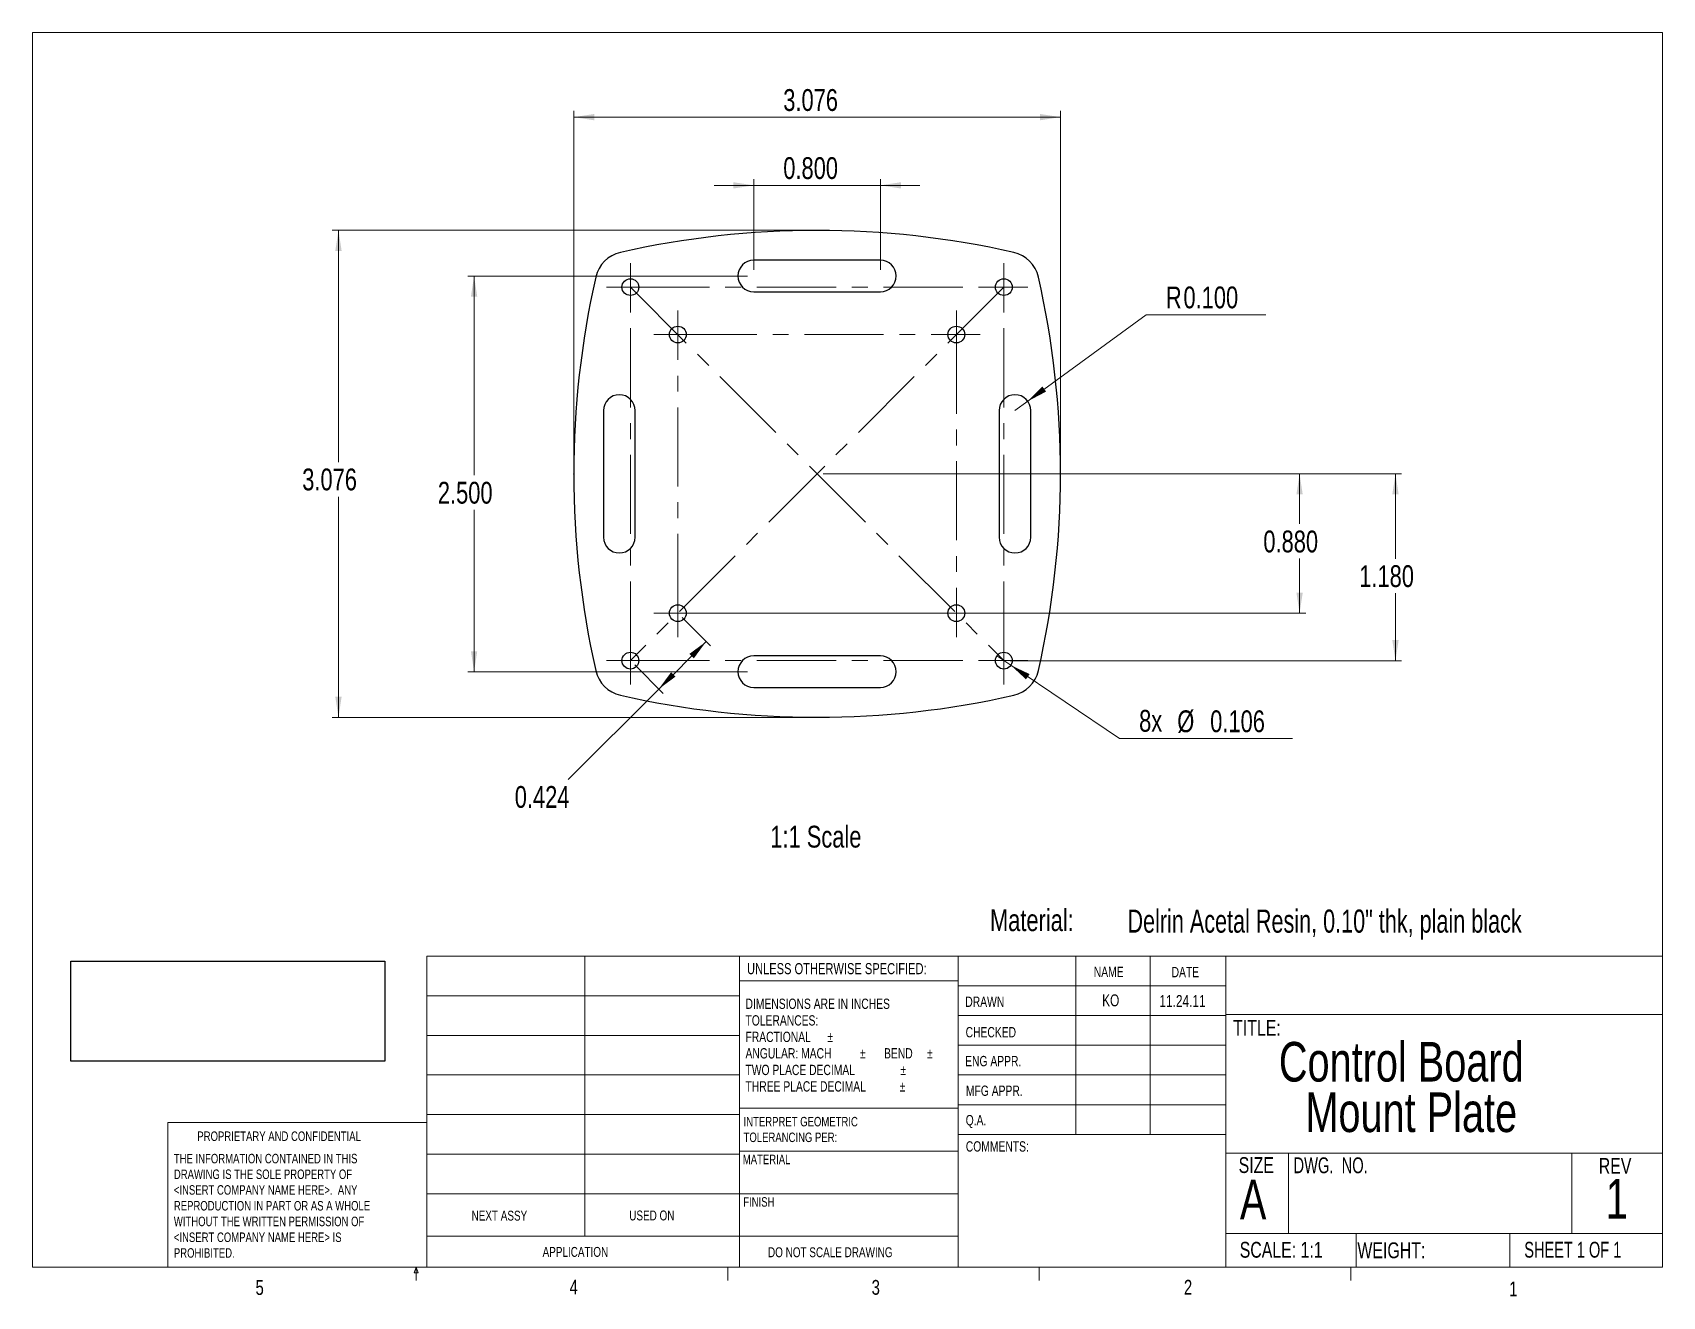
# Model space of a CAD drawing. Header units: inches. Extents: x 0.3 to 10.6, y 0.2 to 8.2.
import ezdxf

# ---------------------------------------------------------------- set-up
doc = ezdxf.new("R2010")
doc.units = ezdxf.units.IN
doc.header["$MEASUREMENT"] = 0
doc.header["$PDSIZE"] = -1
doc.linetypes.add('CENTERX2', pattern=[0.8, 0.5, -0.1, 0.1, -0.1])
doc.styles.add('SLDTEXTSTYLE0', font='TXT', dxfattribs={"width": 0.75})
doc.styles.add('SLDTEXTSTYLE1', font='TXT', dxfattribs={"width": 0.7})
doc.styles.add('SLDTEXTSTYLE2', font='TXT', dxfattribs={"width": 0.6875})
doc.styles.add('SLDTEXTSTYLE3', font='TXT', dxfattribs={"width": 0.694444})
doc.dimstyles.new('SLDDIMSTYLE0', dxfattribs={"dimtxt": 0.137795, "dimasz": 0.13, "dimexe": 0, "dimexo": 0.0625, "dimgap": 0.034449, "dimtad": 0, "dimtih": 1, "dimtoh": 1, "dimdec": 3, "dimrnd": 1e-09, "dimzin": 12, "dimdsep": 46, "dimtxsty": 'SLDTEXTSTYLE0', "dimsah": 1, "dimcen": 0.09, "dimadec": 0, "dimazin": 0, "dimtfac": 1, "dimtdec": 3, "dimtofl": 0, "dimtmove": 0, "dimatfit": 3, "dimfxl": 1, "dimtolj": 1, "dimtzin": 12, "dimarcsym": 0})
doc.dimstyles.new('SLDDIMSTYLE1', dxfattribs={"dimtxt": 0.137795, "dimasz": 0.13, "dimexe": 0, "dimexo": 0.0625, "dimgap": 0.034449, "dimtad": 0, "dimtih": 1, "dimtoh": 1, "dimdec": 3, "dimrnd": 1e-09, "dimzin": 4, "dimdsep": 46, "dimtxsty": 'SLDTEXTSTYLE0', "dimsah": 1, "dimcen": 0.09, "dimadec": 0, "dimazin": 0, "dimtfac": 1, "dimtdec": 3, "dimtofl": 0, "dimtmove": 0, "dimatfit": 3, "dimfxl": 1, "dimtolj": 1, "dimtzin": 12, "dimarcsym": 0})
doc.dimstyles.new('SLDDIMSTYLE2', dxfattribs={"dimtxt": 0.137795, "dimasz": 0.13, "dimexe": 0, "dimexo": 0.0625, "dimgap": 0.034449, "dimtad": 0, "dimtih": 1, "dimtoh": 1, "dimdec": 3, "dimrnd": 1e-09, "dimzin": 4, "dimdsep": 46, "dimtxsty": 'SLDTEXTSTYLE0', "dimsah": 1, "dimcen": 0.09, "dimadec": 0, "dimazin": 0, "dimtfac": 1, "dimtdec": 3, "dimtofl": 0, "dimtmove": 0, "dimatfit": 3, "dimfxl": 1, "dimtolj": 1, "dimtzin": 12, "dimarcsym": 0})
doc.dimstyles.new('SLDDIMSTYLE3', dxfattribs={"dimtxt": 0.137795, "dimasz": 0.13, "dimexe": 0, "dimexo": 0.0625, "dimgap": 0.034449, "dimtad": 0, "dimtih": 1, "dimtoh": 1, "dimdec": 3, "dimrnd": 1e-09, "dimzin": 4, "dimdsep": 46, "dimtxsty": 'SLDTEXTSTYLE0', "dimsah": 1, "dimcen": 0.09, "dimadec": 0, "dimazin": 0, "dimtfac": 1, "dimtdec": 3, "dimtofl": 0, "dimtmove": 0, "dimatfit": 3, "dimfxl": 1, "dimtolj": 1, "dimtzin": 12, "dimarcsym": 0})
doc.dimstyles.new('SLDDIMSTYLE4', dxfattribs={"dimtxt": 0.137795, "dimasz": 0.13, "dimexe": 0, "dimexo": 0.0625, "dimgap": 0.034449, "dimtad": 0, "dimtih": 1, "dimtoh": 1, "dimdec": 3, "dimrnd": 1e-09, "dimzin": 12, "dimdsep": 46, "dimtxsty": 'SLDTEXTSTYLE0', "dimsah": 1, "dimcen": 0.09, "dimadec": 0, "dimazin": 0, "dimtfac": 1, "dimtdec": 3, "dimtmove": 0, "dimatfit": 3, "dimfxl": 1, "dimtolj": 1, "dimtzin": 12, "dimarcsym": 0})
picture_1 = doc.add_image_def('image1.bmp', size_in_pixel=(311, 99))

# ---------------------------------------------------------------- blocks, each defined once
blk = doc.blocks.new('SW_NOTE_0')
at = {"color": 0, "linetype": 'Continuous', "lineweight": 0, "attachment_point": 1}
for s, insert, char_height, style in [('Material: ', (0, 0.178), 0.1378, 'SLDTEXTSTYLE0'), (' Delrin Acetal Resin, 0.10" thk, plain black ', (0.831, 0.176), 0.14583, 'SLDTEXTSTYLE1')]:
    blk.add_mtext(s, dxfattribs=dict(at, insert=insert, char_height=char_height, style=style))
blk = doc.blocks.new('SW_NOTE_1')
at = {"color": 0, "linetype": 'Continuous', "lineweight": 0, "char_height": 0.25, "attachment_point": 1, "style": 'SLDTEXTSTYLE0'}
for s, insert in [('Control Board', (0, 0.322)), (' Mount Plate', (0.098, 0.003))]:
    blk.add_mtext(s, dxfattribs=dict(at, insert=insert))
blk = doc.blocks.new('SW_NOTE_2')
at = {"color": 0, "linetype": 'Continuous', "lineweight": 0, "char_height": 0.06, "attachment_point": 1, "style": 'SLDTEXTSTYLE0'}
for s, insert in [('INTERPRET GEOMETRIC', (0, 0.077)), ('TOLERANCING PER:', (0, -0.022))]:
    blk.add_mtext(s, dxfattribs=dict(at, insert=insert))
blk = doc.blocks.new('SW_NOTE_3')
at = {"color": 0, "linetype": 'Continuous', "lineweight": 0, "char_height": 0.065, "attachment_point": 1, "style": 'SLDTEXTSTYLE0'}
for s, insert in [('DIMENSIONS ARE IN INCHES', (0, 0.084)), ('TOLERANCES:', (0, -0.021)), ('FRACTIONAL', (0, -0.125)), ('%%p', (0.518, -0.125)), ('ANGULAR: MACH', (0, -0.229)), ('%%p', (0.723, -0.229)), ('     BEND ', (0.785, -0.229)), ('%%p', (1.148, -0.229)), ('TWO PLACE DECIMAL    ', (0, -0.334)), ('%%p', (0.979, -0.334)), ('THREE PLACE DECIMAL  ', (0, -0.438)), ('%%p', (0.974, -0.438))]:
    blk.add_mtext(s, dxfattribs=dict(at, insert=insert))
blk = doc.blocks.new('SW_NOTE_4')
at = {"color": 0, "linetype": 'Continuous', "lineweight": 0, "char_height": 0.06, "attachment_point": 1, "style": 'SLDTEXTSTYLE0'}
for s, insert in [('THE INFORMATION CONTAINED IN THIS', (0, 0.077)), ('DRAWING IS THE SOLE PROPERTY OF', (0, -0.022)), ('<INSERT COMPANY NAME HERE>.  ANY ', (0, -0.121)), ('REPRODUCTION IN PART OR AS A WHOLE', (0, -0.221)), ('WITHOUT THE WRITTEN PERMISSION OF', (0, -0.32)), ('<INSERT COMPANY NAME HERE> IS ', (0, -0.42)), ('PROHIBITED.', (0, -0.519))]:
    blk.add_mtext(s, dxfattribs=dict(at, insert=insert))
blk = doc.blocks.new('*D6')
at = {"color": 7, "linetype": 'Continuous', "lineweight": 0}
for p, q in [((3.75, 5.444), (3.75, 7.697)), ((3.75, 7.658), (6.826, 7.658)), ((6.826, 5.444), (6.826, 7.697))]:
    blk.add_line(p, q, dxfattribs=at)
for points in [[(3.75, 7.658), (3.88, 7.638), (3.88, 7.678)], [(6.826, 7.658), (6.696, 7.678), (6.696, 7.638)]]:
    blk.add_solid(points, dxfattribs=at)
at = {"color": 7, "linetype": 'Continuous', "lineweight": 0, "insert": (5.074, 7.835), "char_height": 0.1378, "attachment_point": 1, "style": 'SLDTEXTSTYLE0'}
blk.add_mtext('3.076', dxfattribs=at)
blk = doc.blocks.new('*D7')
at = {"color": 7, "linetype": 'Continuous', "lineweight": 0}
for p, q in [((5.248, 6.943), (2.224, 6.943)), ((2.263, 6.943), (2.263, 5.479)), ((2.263, 3.866), (2.263, 5.26)), ((5.248, 3.866), (2.224, 3.866))]:
    blk.add_line(p, q, dxfattribs=at)
for points in [[(2.263, 6.943), (2.243, 6.813), (2.283, 6.813)], [(2.263, 3.866), (2.283, 3.996), (2.243, 3.996)]]:
    blk.add_solid(points, dxfattribs=at)
at = {"color": 7, "linetype": 'Continuous', "lineweight": 0, "insert": (2.034, 5.438), "char_height": 0.1378, "attachment_point": 1, "style": 'SLDTEXTSTYLE0'}
blk.add_mtext('3.076', dxfattribs=at)
blk = doc.blocks.new('*D8')
at = {"color": 7, "linetype": 'Continuous', "lineweight": 0}
for p, q in [((5.327, 5.404), (8.377, 5.404)), ((8.337, 5.404), (8.337, 5.088)), ((8.337, 4.524), (8.337, 4.869)), ((4.447, 4.524), (8.377, 4.524))]:
    blk.add_line(p, q, dxfattribs=at)
for points in [[(8.337, 5.404), (8.317, 5.274), (8.357, 5.274)], [(8.337, 4.524), (8.357, 4.654), (8.317, 4.654)]]:
    blk.add_solid(points, dxfattribs=at)
at = {"color": 7, "linetype": 'Continuous', "lineweight": 0, "insert": (8.108, 5.046), "char_height": 0.1378, "attachment_point": 1, "style": 'SLDTEXTSTYLE0'}
blk.add_mtext('0.880', dxfattribs=at)
blk = doc.blocks.new('*D9')
at = {"color": 7, "linetype": 'Continuous', "lineweight": 0}
for p, q in [((5.327, 5.404), (8.982, 5.404)), ((8.943, 5.404), (8.943, 4.868)), ((8.943, 4.224), (8.943, 4.65)), ((6.507, 4.224), (8.982, 4.224))]:
    blk.add_line(p, q, dxfattribs=at)
for points in [[(8.943, 5.404), (8.923, 5.274), (8.963, 5.274)], [(8.943, 4.224), (8.963, 4.354), (8.923, 4.354)]]:
    blk.add_solid(points, dxfattribs=at)
at = {"color": 7, "linetype": 'Continuous', "lineweight": 0, "insert": (8.714, 4.827), "char_height": 0.1378, "attachment_point": 1, "style": 'SLDTEXTSTYLE0'}
blk.add_mtext('1.180', dxfattribs=at)
blk = doc.blocks.new('*D10')
at = {"color": 7, "linetype": 'Continuous', "lineweight": 0}
for p, q in [((4.888, 7.227), (4.638, 7.227)), ((4.888, 6.694), (4.888, 7.266)), ((4.888, 7.227), (5.688, 7.227)), ((5.688, 6.694), (5.688, 7.266)), ((5.688, 7.227), (5.938, 7.227))]:
    blk.add_line(p, q, dxfattribs=at)
for points in [[(4.888, 7.227), (4.758, 7.247), (4.758, 7.207)], [(5.688, 7.227), (5.818, 7.207), (5.818, 7.247)]]:
    blk.add_solid(points, dxfattribs=at)
at = {"color": 7, "linetype": 'Continuous', "lineweight": 0, "insert": (5.074, 7.405), "char_height": 0.1378, "attachment_point": 1, "style": 'SLDTEXTSTYLE0'}
blk.add_mtext('0.800', dxfattribs=at)
blk = doc.blocks.new('*D11')
at = {"color": 7, "linetype": 'Continuous', "lineweight": 0}
for p, q in [((6.619, 5.863), (7.367, 6.41)), ((7.367, 6.41), (8.124, 6.41)), ((6.538, 5.804), (6.619, 5.863))]:
    blk.add_line(p, q, dxfattribs=at)
blk.add_solid([(6.619, 5.863), (6.735, 5.924), (6.712, 5.956)], dxfattribs=at)
at = {"color": 7, "linetype": 'Continuous', "lineweight": 0, "attachment_point": 1, "style": 'SLDTEXTSTYLE0'}
for s, insert, char_height in [('R', (7.492, 6.588), 0.138), ('0.100', (7.603, 6.588), 0.1378)]:
    blk.add_mtext(s, dxfattribs=dict(at, insert=insert, char_height=char_height))
blk = doc.blocks.new('*D12')
at = {"color": 7, "linetype": 'Continuous', "lineweight": 0}
for p, q in [((6.424, 4.254), (6.512, 4.195)), ((6.512, 4.195), (7.198, 3.733)), ((7.198, 3.733), (8.293, 3.733))]:
    blk.add_line(p, q, dxfattribs=at)
blk.add_solid([(6.512, 4.195), (6.608, 4.106), (6.631, 4.139)], dxfattribs=at)
at = {"color": 7, "linetype": 'Continuous', "lineweight": 0, "char_height": 0.1378, "attachment_point": 1, "style": 'SLDTEXTSTYLE0'}
for s, insert in [('8x ', (7.323, 3.913)), ('%%c', (7.564, 3.91)), ('0.106', (7.772, 3.91))]:
    blk.add_mtext(s, dxfattribs=dict(at, insert=insert))
blk = doc.blocks.new('*D13')
at = {"color": 7, "linetype": 'Continuous', "lineweight": 0}
for p, q in [((4.436, 4.497), (4.615, 4.317)), ((4.587, 4.345), (4.287, 4.045)), ((4.136, 4.197), (4.315, 4.017)), ((4.287, 4.045), (3.715, 3.473))]:
    blk.add_line(p, q, dxfattribs=at)
for points in [[(4.587, 4.345), (4.481, 4.267), (4.509, 4.239)], [(4.287, 4.045), (4.393, 4.123), (4.365, 4.151)]]:
    blk.add_solid(points, dxfattribs=at)
at = {"color": 7, "linetype": 'Continuous', "lineweight": 0, "insert": (3.377, 3.432), "char_height": 0.1378, "attachment_point": 1, "style": 'SLDTEXTSTYLE0'}
blk.add_mtext('0.424', dxfattribs=at)
blk = doc.blocks.new('*D14')
at = {"color": 7, "linetype": 'Continuous', "lineweight": 0}
for p, q in [((4.848, 6.654), (3.08, 6.654)), ((3.12, 6.654), (3.12, 5.395)), ((3.12, 4.154), (3.12, 5.176)), ((4.848, 4.154), (3.08, 4.154))]:
    blk.add_line(p, q, dxfattribs=at)
for points in [[(3.12, 6.654), (3.1, 6.524), (3.14, 6.524)], [(3.12, 4.154), (3.14, 4.284), (3.1, 4.284)]]:
    blk.add_solid(points, dxfattribs=at)
at = {"color": 7, "linetype": 'Continuous', "lineweight": 0, "insert": (2.891, 5.354), "char_height": 0.1378, "attachment_point": 1, "style": 'SLDTEXTSTYLE0'}
blk.add_mtext('2.500', dxfattribs=at)
blk = doc.blocks.new('SW_CENTERMARKSYMBOL_0')
at = {"color": 0, "linetype": 'Continuous', "lineweight": 0}
for p, q in [((0, 0.098), (0, 0.151)), ((-0.098, 0), (-0.151, 0)), ((0, 0), (-0.098, 0)), ((0, 0), (0, 0.098)), ((0, 0), (0, -0.098)), ((0, 0), (0.098, 0)), ((0.098, 0), (0.151, 0)), ((0, -0.098), (0, -0.151))]:
    blk.add_line(p, q, dxfattribs=at)
blk = doc.blocks.new('SW_CENTERMARKSYMBOL_1')
at = {"color": 0, "linetype": 'Continuous', "lineweight": 0}
for p, q in [((0, 0.098), (0, 0.151)), ((-0.098, 0), (-0.151, 0)), ((0, 0), (-0.098, 0)), ((0, 0), (0, 0.098)), ((0, 0), (0, -0.098)), ((0, 0), (0.098, 0)), ((0.098, 0), (0.151, 0)), ((0, -0.098), (0, -0.151))]:
    blk.add_line(p, q, dxfattribs=at)
blk = doc.blocks.new('SW_CENTERMARKSYMBOL_2')
at = {"color": 0, "linetype": 'Continuous', "lineweight": 0}
for p, q in [((0, 0.098), (0, 0.151)), ((-0.098, 0), (-0.151, 0)), ((0, 0), (-0.098, 0)), ((0, 0), (0, 0.098)), ((0, 0), (0, -0.098)), ((0, 0), (0.098, 0)), ((0.098, 0), (0.151, 0)), ((0, -0.098), (0, -0.151))]:
    blk.add_line(p, q, dxfattribs=at)
blk = doc.blocks.new('SW_CENTERMARKSYMBOL_3')
at = {"color": 0, "linetype": 'Continuous', "lineweight": 0}
for p, q in [((0, 0.098), (0, 0.151)), ((-0.098, 0), (-0.151, 0)), ((0, 0), (-0.098, 0)), ((0, 0), (0, 0.098)), ((0, 0), (0, -0.098)), ((0, 0), (0.098, 0)), ((0.098, 0), (0.151, 0)), ((0, -0.098), (0, -0.151))]:
    blk.add_line(p, q, dxfattribs=at)
blk = doc.blocks.new('SW_CENTERMARKSYMBOL_4')
at = {"color": 0, "linetype": 'Continuous', "lineweight": 0}
for p, q in [((0, 0.098), (0, 0.151)), ((-0.098, 0), (-0.151, 0)), ((0, 0), (-0.098, 0)), ((0, 0), (0, 0.098)), ((0, 0), (0, -0.098)), ((0, 0), (0.098, 0)), ((0.098, 0), (0.151, 0)), ((0, -0.098), (0, -0.151))]:
    blk.add_line(p, q, dxfattribs=at)
blk = doc.blocks.new('SW_CENTERMARKSYMBOL_5')
at = {"color": 0, "linetype": 'Continuous', "lineweight": 0}
for p, q in [((0, 0.098), (0, 0.151)), ((-0.098, 0), (-0.151, 0)), ((0, 0), (-0.098, 0)), ((0, 0), (0, 0.098)), ((0, 0), (0, -0.098)), ((0, 0), (0.098, 0)), ((0.098, 0), (0.151, 0)), ((0, -0.098), (0, -0.151))]:
    blk.add_line(p, q, dxfattribs=at)
blk = doc.blocks.new('SW_CENTERMARKSYMBOL_6')
at = {"color": 0, "linetype": 'Continuous', "lineweight": 0}
for p, q in [((0, 0.098), (0, 0.151)), ((-0.098, 0), (-0.151, 0)), ((0, 0), (-0.098, 0)), ((0, 0), (0, 0.098)), ((0, 0), (0, -0.098)), ((0, 0), (0.098, 0)), ((0.098, 0), (0.151, 0)), ((0, -0.098), (0, -0.151))]:
    blk.add_line(p, q, dxfattribs=at)
blk = doc.blocks.new('SW_CENTERMARKSYMBOL_7')
at = {"color": 0, "linetype": 'Continuous', "lineweight": 0}
for p, q in [((0, 0.098), (0, 0.151)), ((-0.098, 0), (-0.151, 0)), ((0, 0), (-0.098, 0)), ((0, 0), (0, 0.098)), ((0, 0), (0, -0.098)), ((0, 0), (0.098, 0)), ((0.098, 0), (0.151, 0)), ((0, -0.098), (0, -0.151))]:
    blk.add_line(p, q, dxfattribs=at)

msp = doc.modelspace()

# ---------------------------------------------------------------- linework, layer by layer
at = {"color": 7, "linetype": 'Continuous', "lineweight": 0}
for p, q in [((0.3299, 8.1921), (10.6299, 8.1921)), ((0.3299, 8.1921), (0.3299, 0.3921)), ((10.6299, 0.3921), (10.6299, 8.1921)), ((2.821, 2.3564), (10.6299, 2.3564)), ((2.821, 0.3921), (2.821, 2.3564)), ((3.819, 2.3564), (3.819, 0.5883)), ((4.7982, 0.3921), (4.7982, 2.3564)), ((6.1796, 2.3564), (6.1796, 0.3921)), ((6.9236, 2.3564), (6.9236, 1.2314)), ((7.3922, 2.3564), (7.3922, 1.2314)), ((7.8712, 2.3564), (7.8712, 0.3921)), ((6.1796, 2.2021), (4.7982, 2.2021)), ((6.1796, 2.1689), (7.8712, 2.1689)), ((2.821, 2.1064), (4.7982, 2.1064)), ((6.1796, 1.9814), (7.8712, 1.9814)), ((7.8712, 1.9893), (10.6299, 1.9893)), ((2.821, 1.8564), (4.7982, 1.8564)), ((6.1796, 1.7939), (7.8712, 1.7939)), ((2.821, 1.6064), (4.7982, 1.6064)), ((7.8712, 1.6064), (6.1796, 1.6064)), ((2.821, 1.3564), (4.7982, 1.3564)), ((4.7982, 1.3958), (6.1796, 1.3958)), ((7.8712, 1.4189), (6.1796, 1.4189)), ((1.1838, 0.3921), (1.1838, 1.3064)), ((2.821, 1.3064), (1.1838, 1.3064)), ((7.8712, 1.2314), (6.1796, 1.2314)), ((2.821, 1.1064), (4.7982, 1.1064)), ((4.7982, 1.1258), (6.1796, 1.1258)), ((7.8712, 1.1119), (10.6299, 1.1119)), ((8.2668, 1.1119), (8.2668, 0.605)), ((10.058, 1.1119), (10.058, 0.605)), ((2.821, 0.8564), (4.7982, 0.8564)), ((4.7982, 0.8558), (6.1796, 0.8558)), ((2.821, 0.5883), (6.1796, 0.5883)), ((7.8712, 0.605), (10.6299, 0.605)), ((8.6943, 0.605), (8.6943, 0.3921)), ((9.6663, 0.605), (9.6663, 0.3921)), ((10.6299, 0.3921), (0.3299, 0.3921)), ((2.7414, 0.3575), (2.7547, 0.3921)), ((2.7672, 0.3575), (2.7414, 0.3575)), ((2.7547, 0.3921), (2.7547, 0.3073)), ((2.7547, 0.3921), (2.7672, 0.3575)), ((4.7234, 0.3921), (4.7234, 0.3073)), ((6.6922, 0.3921), (6.6922, 0.3073)), ((8.6609, 0.3921), (8.6609, 0.3073))]:
    msp.add_line(p, q, dxfattribs=at)
at = {"color": 7, "linetype": 'Continuous', "lineweight": 30}
for p, q in [((5.6878, 6.7544), (4.8878, 6.7544)), ((4.8878, 6.5544), (5.6878, 6.5544)), ((3.9378, 5.8044), (3.9378, 5.0044)), ((4.1378, 5.0044), (4.1378, 5.8044)), ((6.4378, 5.8044), (6.4378, 5.0044)), ((6.6378, 5.0044), (6.6378, 5.8044)), ((5.6878, 4.2544), (4.8878, 4.2544)), ((4.8878, 4.0544), (5.6878, 4.0544))]:
    msp.add_line(p, q, dxfattribs=at)
at = {"color": 7, "linetype": 'CENTERX2', "lineweight": 0}
for p, q in [((4.1078, 6.5844), (6.4678, 4.2244)), ((6.4678, 6.5844), (4.1078, 4.2244)), ((4.1078, 4.2244), (4.1078, 6.5844)), ((4.1078, 6.5844), (6.4678, 6.5844)), ((6.4678, 4.2244), (6.4678, 6.5844)), ((4.4078, 6.2844), (6.1678, 6.2844)), ((4.4078, 4.5244), (4.4078, 6.2844)), ((6.1678, 6.2844), (6.1678, 4.5244)), ((6.1678, 4.5244), (4.4078, 4.5244)), ((4.1078, 4.2244), (6.4678, 4.2244))]:
    msp.add_line(p, q, dxfattribs=at)
at = {"color": 7, "linetype": 'Continuous', "lineweight": 30}
for centre in [(4.1078, 6.5844), (6.4678, 6.5844), (4.4078, 6.2844), (6.1678, 6.2844), (4.4078, 4.5244), (6.1678, 4.5244), (4.1078, 4.2244), (6.4678, 4.2244)]:
    msp.add_circle(centre, 0.053, dxfattribs=at)
for centre, radius, start, end in [((5.2878, 1.3449), 5.5977, 77.16957, 102.83043), ((4.0905, 6.6016), 0.2064, 102.83043, 167.16957), ((6.485, 6.6016), 0.2064, 12.83043, 77.16957), ((4.8878, 6.6544), 0.1, 90, 270), ((5.6878, 6.6544), 0.1, 270, 90), ((9.3473, 5.4044), 5.5977, 167.16957, 192.83043), ((1.2283, 5.4044), 5.5977, 347.16957, 12.83043), ((4.0378, 5.8044), 0.1, 0, 180), ((6.5378, 5.8044), 0.1, 0, 180), ((4.0378, 5.0044), 0.1, 180, 0), ((6.5378, 5.0044), 0.1, 180, 0), ((4.8878, 4.1544), 0.1, 90, 270), ((5.6878, 4.1544), 0.1, 270, 90), ((4.0905, 4.2072), 0.2064, 192.83043, 257.16957), ((6.485, 4.2072), 0.2064, 282.83043, 347.16957), ((5.2878, 9.4639), 5.5977, 257.16957, 282.83043)]:
    msp.add_arc(centre, radius, start, end, dxfattribs=at)
at = {"color": 7, "linetype": 'Continuous', "lineweight": 0}
for p in [(5.2878, 6.9426), (3.7496, 5.4044), (5.2878, 5.4044), (6.826, 5.4044), (5.2878, 3.8662)]:
    msp.add_point(p, dxfattribs=at)

# ---------------------------------------------------------------- block references
for name, p in [('SW_CENTERMARKSYMBOL_0', (4.1078, 6.5844)), ('SW_CENTERMARKSYMBOL_2', (6.4678, 6.5844)), ('SW_CENTERMARKSYMBOL_4', (4.4078, 6.2844)), ('SW_CENTERMARKSYMBOL_6', (6.1678, 6.2844)), ('SW_CENTERMARKSYMBOL_5', (4.4078, 4.5244)), ('SW_CENTERMARKSYMBOL_7', (6.1678, 4.5244)), ('SW_CENTERMARKSYMBOL_1', (4.1078, 4.2244)), ('SW_CENTERMARKSYMBOL_3', (6.4678, 4.2244)), ('SW_NOTE_0', (6.3802, 2.4754)), ('SW_NOTE_3', (4.8353, 2.0049)), ('SW_NOTE_1', (8.2061, 1.493)), ('SW_NOTE_2', (4.8232, 1.2647)), ('SW_NOTE_4', (1.2226, 1.0313))]:
    msp.add_blockref(name, p, dxfattribs=at)

# ---------------------------------------------------------------- texts
at = {"color": 7, "linetype": 'Continuous', "lineweight": 0, "attachment_point": 1}
for s, insert, char_height, style in [('1:1 Scale', (4.9919, 3.181), 0.1378, 'SLDTEXTSTYLE0'), ('UNLESS OTHERWISE SPECIFIED:', (4.8448, 2.3133), 0.07, 'SLDTEXTSTYLE0'), ('NAME', (7.0364, 2.2906), 0.065, 'SLDTEXTSTYLE0'), ('DATE', (7.5282, 2.2889), 0.065, 'SLDTEXTSTYLE0'), ('DRAWN', (6.2243, 2.1016), 0.065, 'SLDTEXTSTYLE0'), ('KO', (7.089, 2.1156), 0.075, 'SLDTEXTSTYLE0'), ('11.24.11', (7.4508, 2.1116), 0.075, 'SLDTEXTSTYLE0'), ('CHECKED', (6.2264, 1.9093), 0.065, 'SLDTEXTSTYLE0'), ('TITLE:', (7.9171, 1.9548), 0.1, 'SLDTEXTSTYLE0'), ('ENG APPR.', (6.2235, 1.7268), 0.065, 'SLDTEXTSTYLE0'), ('MFG APPR.', (6.2285, 1.5395), 0.065, 'SLDTEXTSTYLE0'), ('Q.A.', (6.2268, 1.3536), 0.065, 'SLDTEXTSTYLE0'), ('PROPRIETARY AND CONFIDENTIAL', (1.3712, 1.2497), 0.06, 'SLDTEXTSTYLE0'), ('COMMENTS:', (6.2277, 1.1877), 0.065, 'SLDTEXTSTYLE0'), ('MATERIAL', (4.8181, 1.1028), 0.06, 'SLDTEXTSTYLE0'), ('SIZE', (7.952, 1.0873), 0.1, 'SLDTEXTSTYLE0'), ('DWG.  NO.', (8.2985, 1.0859), 0.1, 'SLDTEXTSTYLE3'), ('REV', (10.2278, 1.082), 0.1, 'SLDTEXTSTYLE0'), ('A', (7.9598, 0.9442), 0.25, 'SLDTEXTSTYLE0'), ('1', (10.2721, 0.9497), 0.25, 'SLDTEXTSTYLE0'), ('FINISH', (4.8209, 0.8345), 0.06, 'SLDTEXTSTYLE0'), ('NEXT ASSY', (3.104, 0.7492), 0.0625, 'SLDTEXTSTYLE0'), ('USED ON', (4.1006, 0.7502), 0.0625, 'SLDTEXTSTYLE0'), ('APPLICATION', (3.5531, 0.52), 0.0625, 'SLDTEXTSTYLE0'), ('DO NOT SCALE DRAWING', (4.9776, 0.5178), 0.0625, 'SLDTEXTSTYLE0'), ('SCALE: 1:1', (7.9586, 0.5521), 0.1, 'SLDTEXTSTYLE0'), ('WEIGHT: ', (8.7024, 0.5487), 0.1, 'SLDTEXTSTYLE0'), ('SHEET 1 OF 1', (9.7571, 0.5524), 0.1, 'SLDTEXTSTYLE2'), ('5', (1.7388, 0.3106), 0.0938, 'SLDTEXTSTYLE0'), ('4', (3.7238, 0.3137), 0.0938, 'SLDTEXTSTYLE0'), ('3', (5.6324, 0.3116), 0.0938, 'SLDTEXTSTYLE0'), ('2', (7.606, 0.3124), 0.0938, 'SLDTEXTSTYLE0'), ('1', (9.662, 0.3014), 0.0938, 'SLDTEXTSTYLE0')]:
    msp.add_mtext(s, dxfattribs=dict(at, insert=insert, char_height=char_height, style=style))

# ---------------------------------------------------------------- dimensions: what is measured, and where the dimension line sits
at = {"color": 7, "linetype": 'Continuous', "lineweight": 0}
for base, p1, p2, dimstyle, picture, middle in [((6.826, 7.7671), (3.7496, 5.4044), (6.826, 5.4044), 'SLDDIMSTYLE0', '*D6', (5.303, 7.7671)), ((5.6878, 7.3363), (4.8878, 6.6544), (5.6878, 6.6544), 'SLDDIMSTYLE2', '*D10', (5.303, 7.3363))]:
    dim = msp.add_linear_dim(base=base, p1=p1, p2=p2, dimstyle=dimstyle, dxfattribs=at)
    dim.commit()
    dim.dimension.update_dxf_attribs({"geometry": picture, "text_midpoint": middle, "dimtype": 160})
for base, p1, p2, angle, dimstyle, picture, middle in [((2.2635, 3.8662), (5.2878, 6.9426), (5.2878, 3.8662), 90, 'SLDDIMSTYLE0', '*D7', (2.2635, 5.3698)), ((3.1196, 4.1544), (4.8878, 6.6544), (4.8878, 4.1544), 90, 'SLDDIMSTYLE1', '*D14', (3.1196, 5.2858)), ((8.3371, 4.5244), (5.2878, 5.4044), (4.4078, 4.5244), 90, 'SLDDIMSTYLE1', '*D8', (8.3371, 4.9781)), ((8.9431, 4.2244), (5.2878, 5.4044), (6.4678, 4.2244), 90, 'SLDDIMSTYLE1', '*D9', (8.9431, 4.7589)), ((4.5872, 4.345), (4.1078, 4.2244), (4.4078, 4.5244), 45, 'SLDDIMSTYLE0', '*D13', (3.6056, 3.3634))]:
    dim = msp.add_linear_dim(base=base, p1=p1, p2=p2, angle=angle, dimstyle=dimstyle, dxfattribs=at)
    dim.commit()
    dim.dimension.update_dxf_attribs({"geometry": picture, "text_midpoint": middle, "dimtype": 160})
dim = msp.add_radius_dim(center=(6.5378, 5.8044), mpoint=(6.6185, 5.8634), dimstyle='SLDDIMSTYLE3', dxfattribs=at)
dim.commit()
dim.dimension.update_dxf_attribs({"geometry": '*D11', "text_midpoint": (7.7767, 6.5197), "dimtype": 164})
dim = msp.add_diameter_dim_2p(p1=(6.4238, 4.254), p2=(6.5118, 4.1948), text='8x <>', dimstyle='SLDDIMSTYLE4', dxfattribs=at)
dim.commit()
dim.dimension.update_dxf_attribs({"geometry": '*D12', "text_midpoint": (7.7767, 3.8422), "dimtype": 163})

# ---------------------------------------------------------------- pictures from other files: only their frames are drawn
image = msp.add_image(picture_1, insert=(0.5709, 1.6928), size_in_units=(1.9853, 0.632))
image.dxf.flags = 7

doc.saveas('drawing.dxf')
